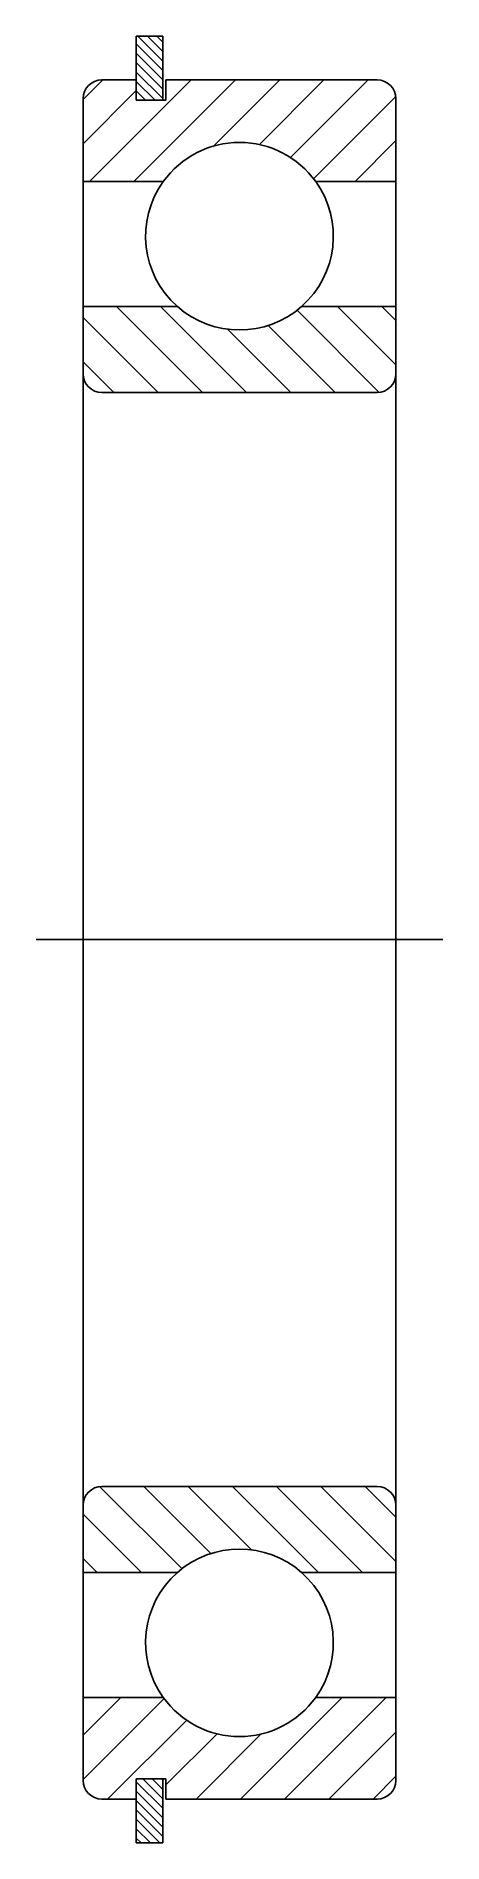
# Model space of a CAD drawing. Extents: x 68.2 to 148.9, y 174.5 to 255.2.
# Drawn here: x 135.9 to 148.9, y 197.4 to 255.2 of the extents above; entities outside this region: 2.
import ezdxf

# ---------------------------------------------------------------- set-up
doc = ezdxf.new("R2010")
doc.units = 0
doc.linetypes.add('CENTER', pattern=[17.5, 13, -1.5, 1.5, -1.5])
doc.layers.get('0').update_dxf_attribs({"linetype": 'CONTINUOUS'})
doc.layers.add('CENTER', color=1, linetype='CENTER')
doc.styles.get("Standard").update_dxf_attribs({"font": 'txt.shx', "bigfont": '@extfont2.shx'})

msp = doc.modelspace()

# ---------------------------------------------------------------- linework, layer by layer
at = {"color": 7, "linetype": 'CONTINUOUS'}
for p, q in [((139.912, 255.17), (139.062, 255.17)), ((139.062, 255.17), (139.062, 253.77)), ((139.912, 253.12), (139.912, 255.17)), ((139.062, 253.77), (137.962, 253.77)), ((146.762, 253.77), (140.012, 253.77)), ((137.362, 253.17), (137.362, 250.52)), ((147.362, 250.52), (147.362, 253.17)), ((137.362, 250.52), (139.926, 250.52)), ((137.362, 250.52), (137.362, 246.52)), ((144.799, 250.52), (147.362, 250.52)), ((147.362, 250.52), (147.362, 246.52)), ((137.362, 246.52), (137.362, 244.37)), ((140.378, 246.52), (137.362, 246.52)), ((147.362, 246.52), (144.347, 246.52)), ((147.362, 244.37), (147.362, 246.52)), ((137.362, 244.37), (137.362, 226.27)), ((147.362, 244.37), (147.362, 226.27)), ((137.962, 243.77), (146.762, 243.77)), ((137.362, 208.17), (137.362, 226.27)), ((147.362, 208.17), (147.362, 226.27)), ((137.962, 208.77), (146.762, 208.77)), ((137.362, 206.02), (137.362, 208.17)), ((147.362, 208.17), (147.362, 206.02)), ((140.378, 206.02), (137.362, 206.02)), ((137.362, 202.02), (137.362, 206.02)), ((147.362, 202.02), (147.362, 206.02)), ((137.362, 199.37), (137.362, 202.02)), ((137.362, 202.02), (139.926, 202.02)), ((144.799, 202.02), (147.362, 202.02)), ((147.362, 202.02), (147.362, 199.37)), ((139.912, 199.42), (139.912, 197.37)), ((139.062, 198.77), (137.962, 198.77)), ((139.062, 197.37), (139.062, 198.77)), ((146.762, 198.77), (140.012, 198.77)), ((139.912, 197.37), (139.062, 197.37))]:
    msp.add_line(p, q, dxfattribs=at)
at = {"color": 3, "linetype": 'CONTINUOUS'}
for p, q in [((139.912, 254.073), (139.062, 254.923)), ((139.912, 254.373), (139.115, 255.17)), ((139.912, 254.674), (139.416, 255.17)), ((139.912, 254.974), (139.716, 255.17)), ((139.912, 253.772), (139.062, 254.622)), ((139.912, 253.472), (139.062, 254.322)), ((137.362, 253.14), (137.992, 253.77)), ((137.571, 250.52), (140.821, 253.77)), ((138.985, 250.52), (142.235, 253.77)), ((139.912, 253.171), (139.062, 254.021)), ((139.062, 253.77), (139.062, 253.12)), ((140.012, 253.77), (140.012, 253.12)), ((141.512, 251.633), (143.649, 253.77)), ((142.991, 251.698), (145.063, 253.77)), ((143.993, 251.286), (146.477, 253.77)), ((137.362, 251.726), (139.062, 253.426)), ((139.663, 253.12), (139.062, 253.721)), ((139.362, 253.12), (139.062, 253.42)), ((144.726, 250.604), (147.356, 253.234)), ((139.062, 253.12), (139.912, 253.12)), ((139.912, 253.12), (140.012, 253.12)), ((146.056, 250.52), (147.362, 251.826)), ((141.176, 243.77), (138.426, 246.52)), ((141.176, 243.77), (138.426, 246.52)), ((141.176, 243.77), (138.426, 246.52)), ((141.176, 243.77), (138.426, 246.52)), ((142.59, 243.77), (139.84, 246.52)), ((142.59, 243.77), (139.84, 246.52)), ((142.59, 243.77), (139.84, 246.52)), ((142.59, 243.77), (139.84, 246.52)), ((146.829, 243.774), (144.202, 246.401)), ((146.829, 243.774), (144.202, 246.401)), ((146.829, 243.774), (144.202, 246.401)), ((146.829, 243.774), (144.202, 246.401)), ((147.362, 244.655), (145.497, 246.52)), ((147.362, 244.655), (145.497, 246.52)), ((147.362, 244.655), (145.497, 246.52)), ((147.362, 244.655), (145.497, 246.52)), ((147.362, 246.069), (146.911, 246.52)), ((147.362, 246.069), (146.911, 246.52)), ((147.362, 246.069), (146.911, 246.52)), ((147.362, 246.069), (146.911, 246.52)), ((139.762, 243.77), (137.362, 246.17)), ((139.762, 243.77), (137.362, 246.17)), ((139.762, 243.77), (137.362, 246.17)), ((139.762, 243.77), (137.362, 246.17)), ((144.004, 243.77), (141.98, 245.795)), ((144.004, 243.77), (141.98, 245.795)), ((144.004, 243.77), (141.98, 245.795)), ((144.004, 243.77), (141.98, 245.795)), ((145.419, 243.77), (143.276, 245.913)), ((145.419, 243.77), (143.276, 245.913)), ((145.419, 243.77), (143.276, 245.913)), ((145.419, 243.77), (143.276, 245.913)), ((138.348, 243.77), (137.362, 244.755)), ((138.348, 243.77), (137.362, 244.755)), ((138.348, 243.77), (137.362, 244.755)), ((138.348, 243.77), (137.362, 244.755)), ((140.53, 206.132), (137.898, 208.764)), ((141.457, 206.619), (139.306, 208.77)), ((142.756, 206.734), (140.72, 208.77)), ((144.884, 206.02), (142.134, 208.77)), ((146.299, 206.02), (143.549, 208.77)), ((147.362, 206.371), (144.963, 208.77)), ((147.362, 207.785), (146.377, 208.77)), ((139.227, 206.02), (137.362, 207.885)), ((137.813, 206.02), (137.362, 206.471)), ((147.362, 206.02), (144.347, 206.02)), ((137.362, 200.814), (138.568, 202.02)), ((137.362, 199.4), (139.952, 201.99)), ((142.389, 198.77), (145.639, 202.02)), ((143.803, 198.77), (147.053, 202.02)), ((138.147, 198.77), (140.675, 201.298)), ((140.012, 199.222), (141.656, 200.865)), ((140.975, 198.77), (143.07, 200.866)), ((145.218, 198.77), (147.362, 200.915)), ((139.062, 199.42), (139.912, 199.42)), ((139.062, 198.77), (139.062, 199.42)), ((139.912, 198.777), (139.269, 199.42)), ((139.912, 199.077), (139.57, 199.42)), ((139.912, 199.378), (139.87, 199.42)), ((139.912, 199.42), (140.012, 199.42)), ((140.012, 198.77), (140.012, 199.42)), ((146.632, 198.77), (147.362, 199.501)), ((139.912, 198.476), (139.062, 199.326)), ((139.912, 198.176), (139.062, 199.026)), ((139.912, 197.875), (139.062, 198.725)), ((139.912, 197.575), (139.062, 198.425)), ((139.816, 197.37), (139.062, 198.124)), ((139.516, 197.37), (139.062, 197.824)), ((139.215, 197.37), (139.062, 197.523))]:
    msp.add_line(p, q, dxfattribs=at)
at = {"color": 7, "linetype": 'CONTINUOUS'}
for centre, radius, start, end in [((137.962, 253.17), 0.6, 90, 180), ((146.762, 253.17), 0.6, 0, 90), ((142.362, 248.77), 3, 35.68533, 144.31467), ((142.362, 248.77), 3, 144.31467, 228.59038), ((142.362, 248.77), 3, 311.40962, 35.68533), ((142.362, 248.77), 3, 228.59038, 311.40962), ((137.962, 244.37), 0.6, 180, 270), ((146.762, 244.37), 0.6, 270, 0), ((137.962, 208.17), 0.6, 90, 180), ((146.762, 208.17), 0.6, 0, 90), ((142.362, 203.77), 3, 48.59038, 131.40962), ((142.362, 203.77), 3, 131.40962, 215.68533), ((142.362, 203.77), 3, 324.31467, 48.59038), ((142.362, 203.77), 3, 215.68533, 324.31467), ((137.962, 199.37), 0.6, 180, 270), ((146.762, 199.37), 0.6, 270, 0)]:
    msp.add_arc(centre, radius, start, end, dxfattribs=at)
at = {"layer": 'CENTER', "color": 1, "linetype": 'CENTER'}
msp.add_line((135.862, 226.27), (148.862, 226.27), dxfattribs=at)

# ---------------------------------------------------------------- texts
at = {"color": 7, "linetype": 'CONTINUOUS'}
for p in [(67.629, 179.263), (67.629, 174.54)]:
    msp.add_text('B6907ZZNR', height=3.2, dxfattribs=at).set_placement(p)

doc.saveas('drawing.dxf')
